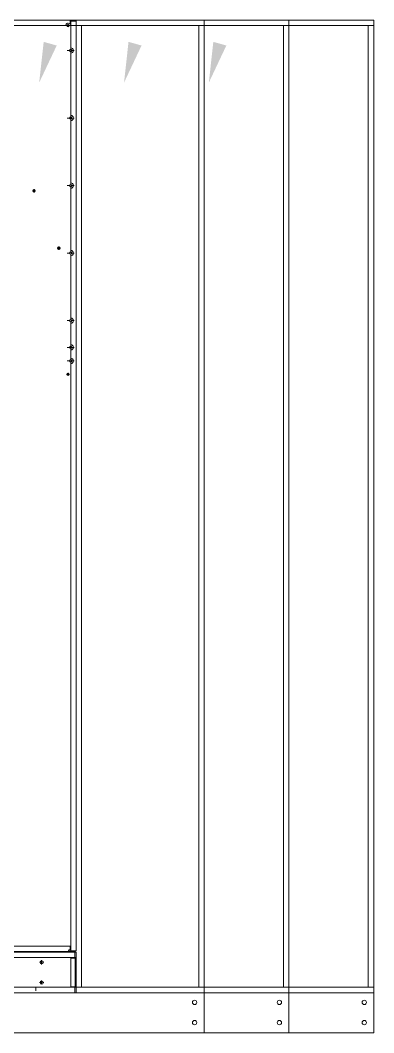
# Model space of a CAD drawing. Header units: millimetres. Extents: x -662849 to 32847, y -140377 to 24217.
# Drawn here: x -648528 to -647222, y -134650 to -130901 of the extents above; entities that cross this region are included whole.
import ezdxf

# ---------------------------------------------------------------- set-up
doc = ezdxf.new("R2010")
doc.units = ezdxf.units.MM
doc.linetypes.add('DASHDOT', pattern=[18.5, 12, -3, 0.5, -3])
doc.layers.add('냉각탑_dim', color=1, linetype='Continuous')

# ---------------------------------------------------------------- blocks, each defined once
blk = doc.blocks.new('1')
at = {"color": 7, "lineweight": 20}
for p, q in [((17371.6, 13502.4), (18123.6, 13502.4)), ((18125.6, 13498.9), (18125.6, 13400.4)), ((18145.6, 13498.9), (18145.6, 10057.9)), ((17875.6, 13482.4), (18106.6, 13482.4)), ((18165.6, 13482.4), (18165.6, 9922.4)), ((18125.6, 13380.4), (18125.6, 13150.4)), ((18125.6, 13130.4), (18125.6, 12900.4)), ((18125.6, 12880.4), (18125.6, 12650.4)), ((18125.6, 12630.4), (18125.6, 12400.4)), ((18125.6, 12380.4), (18125.6, 12301.4)), ((18125.6, 12281.4), (18125.6, 12251.4)), ((18125.6, 12231.4), (18125.6, 10057.9)), ((18140.9, 10052.4), (15752.3, 10052.4)), ((18105.6, 10054), (16955.6, 10054)), ((17371.6, 10074.4), (18123.6, 10074.4)), ((18116.6, 10054.4), (17880.6, 10054.4)), ((15747.6, 10032.4), (18145.6, 10032.4)), ((15752.3, 10032.4), (18140.9, 10032.4)), ((18125.6, 10030.4), (18125.6, 9924.4)), ((18142.4, 9924.4), (18142.4, 10030.4)), ((18145.6, 10030.4), (18145.6, 9924.4)), ((18145.6, 9924.4), (18145.6, 10030.4)), ((18145.6, 9902.4), (15747.6, 9902.4)), ((18140.9, 9922.4), (15752.3, 9922.4)), ((15752.3, 9902.4), (18140.9, 9902.4)), ((18145.6, 9922.4), (17996.6, 9922.4))]:
    blk.add_line(p, q, dxfattribs=at)
at = {"color": 7, "lineweight": 20, "ltscale": 0.4625}
for p, q in [((18123.6, 13502.4), (18142.1, 13502.4)), ((18142.1, 13500.4), (18123.6, 13500.4))]:
    blk.add_line(p, q, dxfattribs=at)
at = {"color": 7, "lineweight": 20, "ltscale": 0.0875}
for p, q in [((18123.6, 13502.4), (18123.6, 13498.9)), ((18145.6, 13498.9), (18142.1, 13498.9)), ((18145.6, 10057.9), (18142.1, 10057.9))]:
    blk.add_line(p, q, dxfattribs=at)
at = {"color": 7, "lineweight": 20, "ltscale": 0.309422}
blk.add_line((18123.6, 13486.5), (18123.6, 13498.9), dxfattribs=at)
at = {"color": 7, "lineweight": 20, "ltscale": 0.4125}
for p, q in [((18125.6, 13498.9), (18142.1, 13498.9)), ((18142.1, 10057.9), (18125.6, 10057.9))]:
    blk.add_line(p, q, dxfattribs=at)
at = {"color": 7, "lineweight": 20, "ltscale": 0.05}
for p, q in [((18142.1, 13502.4), (18142.1, 13500.4)), ((18130.6, 10054.4), (18130.6, 10056.4)), ((18142.1, 10054.4), (18142.1, 10056.4)), ((18142.4, 10032.4), (18142.4, 10030.4)), ((18145.6, 10030.4), (18145.6, 10032.4)), ((18142.4, 9924.4), (18142.4, 9922.4)), ((18145.6, 9922.4), (18145.6, 9924.4))]:
    blk.add_line(p, q, dxfattribs=at)
at = {"lineweight": 20}
for p, q in [((18142.1, 13502.4), (19245.6, 13502.4)), ((18145.6, 13498.9), (18145.6, 13502.4)), ((19245.6, 13502.4), (19245.6, 9902.4)), ((18145.6, 13482.4), (19245.6, 13482.4)), ((19225.6, 13482.4), (19225.6, 9922.4)), ((18145.6, 9902.4), (13245.6, 9902.4)), ((19245.6, 9922.4), (18145.6, 9922.4)), ((19245.6, 9902.4), (18145.6, 9902.4)), ((11045.6, 9754), (19245.6, 9754))]:
    blk.add_line(p, q, dxfattribs=at)
at = {"color": 7, "lineweight": 20, "ltscale": 0.0375}
for p, q in [((18142.1, 13500.4), (18142.1, 13498.9)), ((18142.1, 10056.4), (18142.1, 10057.9)), ((18142.4, 10030.4), (18140.9, 10030.4))]:
    blk.add_line(p, q, dxfattribs=at)
at = {"color": 7, "linetype": 'DASHDOT', "lineweight": 20, "ltscale": 0.292499}
for p, q in [((18121.4, 13482.4), (18109.7, 13482.4)), ((17995.9, 12870.9), (17984.2, 12870.9)), ((18087.4, 12658.7), (18075.7, 12658.7)), ((18081.5, 12664.6), (18081.5, 12652.9)), ((18121.4, 12191.4), (18109.7, 12191.4))]:
    blk.add_line(p, q, dxfattribs=at)
at = {"color": 7, "linetype": 'DASHDOT', "lineweight": 20, "ltscale": 0.292505}
for p, q in [((18115.6, 13488.2), (18115.6, 13476.5)), ((17990.1, 12876.7), (17990.1, 12865)), ((18115.6, 12197.2), (18115.6, 12185.5))]:
    blk.add_line(p, q, dxfattribs=at)
at = {"color": 7, "linetype": 'DASHDOT', "lineweight": 20}
for p, q in [((18138.6, 13390.4), (18112.6, 13390.4)), ((18125.6, 13403.4), (18125.6, 13377.4)), ((18138.6, 13140.4), (18112.6, 13140.4)), ((18125.6, 13153.4), (18125.6, 13127.4)), ((18125.6, 12903.4), (18125.6, 12877.4)), ((18138.6, 12890.4), (18112.6, 12890.4)), ((18138.6, 12640.4), (18112.6, 12640.4)), ((18125.6, 12653.4), (18125.6, 12627.4)), ((18138.6, 12390.4), (18112.6, 12390.4)), ((18125.6, 12403.4), (18125.6, 12377.4)), ((18125.6, 12304.4), (18125.6, 12278.4)), ((18138.6, 12291.4), (18112.6, 12291.4)), ((18138.6, 12241.4), (18112.6, 12241.4)), ((18125.6, 12254.4), (18125.6, 12228.4))]:
    blk.add_line(p, q, dxfattribs=at)
at = {"color": 7, "lineweight": 20, "ltscale": 0.010005}
for p, q in [((18010.6, 10054), (18010.6, 10054.4)), ((18061.1, 10054), (18061.1, 10054.4)), ((18075.1, 10054), (18075.1, 10054.4))]:
    blk.add_line(p, q, dxfattribs=at)
at = {"color": 7, "lineweight": 20, "ltscale": 0.04}
blk.add_line((18105.6, 10052.4), (18105.6, 10054), dxfattribs=at)
at = {"color": 7, "lineweight": 20, "ltscale": 0.250004}
blk.add_line((18115.6, 10054), (18105.6, 10054), dxfattribs=at)
at = {"color": 7, "lineweight": 20, "ltscale": 0.25}
blk.add_line((18125.6, 10054), (18115.6, 10054), dxfattribs=at)
at = {"color": 7, "lineweight": 20, "ltscale": 0.175}
for p, q in [((18116.6, 10054.4), (18130.6, 10054.4)), ((18123.6, 10056.4), (18130.6, 10056.4))]:
    blk.add_line(p, q, dxfattribs=at)
at = {"color": 7, "lineweight": 20, "ltscale": 0.164795}
blk.add_line((18117, 10056.4), (18123.6, 10056.4), dxfattribs=at)
at = {"color": 7, "lineweight": 20, "ltscale": 0.319497}
blk.add_line((18123.6, 10074.4), (18123.6, 10061.6), dxfattribs=at)
at = {"color": 7, "lineweight": 20, "ltscale": 0.01}
blk.add_line((18125.6, 10054), (18125.6, 10054.4), dxfattribs=at)
at = {"color": 7, "lineweight": 20, "ltscale": 0.2875}
for p, q in [((18130.6, 10056.4), (18142.1, 10056.4)), ((18142.1, 10054.4), (18130.6, 10054.4))]:
    blk.add_line(p, q, dxfattribs=at)
at = {"color": 7, "lineweight": 20, "ltscale": 0.1175}
for p, q in [((18145.6, 10052.4), (18140.9, 10052.4)), ((18140.9, 10052.4), (18140.9, 10047.7)), ((18145.6, 9924.4), (18140.9, 9924.4)), ((18140.9, 9902.4), (18140.9, 9907.1))]:
    blk.add_line(p, q, dxfattribs=at)
at = {"color": 7, "lineweight": 20, "ltscale": 0.3825}
for p, q in [((18140.9, 10032.4), (18140.9, 10047.7)), ((18140.9, 10030.4), (18125.6, 10030.4)), ((18125.6, 9924.4), (18140.9, 9924.4)), ((18140.9, 9907.1), (18140.9, 9922.4))]:
    blk.add_line(p, q, dxfattribs=at)
at = {"color": 7, "lineweight": 20, "ltscale": 0.16}
for p, q in [((18145.6, 10052.4), (18145.6, 10046)), ((18145.6, 9908.8), (18145.6, 9902.4))]:
    blk.add_line(p, q, dxfattribs=at)
at = {"color": 7, "lineweight": 20, "ltscale": 0.39}
for p, q in [((18145.6, 10046), (18145.6, 10030.4)), ((18145.6, 9924.4), (18145.6, 9908.8))]:
    blk.add_line(p, q, dxfattribs=at)
at = {"color": 7, "lineweight": 20, "ltscale": 0.34}
for p, q in [((18145.6, 10032.4), (18145.6, 10046)), ((17996.6, 9922.4), (17996.6, 9908.8)), ((18145.6, 9908.8), (18145.6, 9922.4))]:
    blk.add_line(p, q, dxfattribs=at)
at = {"color": 7, "linetype": 'DASHDOT', "lineweight": 20, "ltscale": 0.389996}
for p, q in [((18025.9, 10014.9), (18010.3, 10014.9)), ((18025.9, 9939.9), (18010.3, 9939.9))]:
    blk.add_line(p, q, dxfattribs=at)
at = {"color": 7, "linetype": 'DASHDOT', "lineweight": 20, "ltscale": 0.39}
for p, q in [((18018.1, 10022.7), (18018.1, 10007.1)), ((18018.1, 9947.7), (18018.1, 9932.1))]:
    blk.add_line(p, q, dxfattribs=at)
at = {"color": 7, "lineweight": 20, "ltscale": 0.08}
for p, q in [((18142.4, 10030.4), (18145.6, 10030.4)), ((18145.6, 9924.4), (18142.4, 9924.4))]:
    blk.add_line(p, q, dxfattribs=at)
at = {"color": 7, "lineweight": 20, "ltscale": 0.000462809}
blk.add_line((18145.6, 10042.9), (18145.6, 10042.9), dxfattribs=at)
at = {"color": 7, "lineweight": 20, "ltscale": 0.000447819}
blk.add_line((18136.1, 9902.4), (18136, 9902.4), dxfattribs=at)
at = {"color": 7, "lineweight": 20, "ltscale": 0.00043427}
blk.add_line((18145.6, 9911.9), (18145.6, 9911.9), dxfattribs=at)
at = {"color": 0, "lineweight": 20}
blk.add_line((19245.6, 9754), (19245.6, 9902.4), dxfattribs=at)
at = {"color": 7, "lineweight": 20}
for centre, radius in [((18115.6, 13482.4), 4.5), ((18115.6, 13482.4), 3), ((18125.6, 13390.4), 4.5), ((18125.6, 13390.4), 3), ((18125.6, 13140.4), 4.5), ((18125.6, 13140.4), 3), ((18125.6, 12890.4), 4.5), ((17990.1, 12870.9), 4.5), ((17990.1, 12870.9), 3), ((18125.6, 12890.4), 3), ((18081.5, 12658.7), 4.5), ((18081.5, 12658.7), 3), ((18125.6, 12640.4), 4.5), ((18125.6, 12390.4), 4.5), ((18125.6, 12291.4), 4.5), ((18125.6, 12291.4), 3), ((18125.6, 12241.4), 4.5), ((18125.6, 12241.4), 3), ((18115.6, 12191.4), 4.5), ((18115.6, 12191.4), 3), ((18018.1, 10014.9), 6), ((18018.1, 9939.9), 6)]:
    blk.add_circle(centre, radius, dxfattribs=at)
at = {"lineweight": 20}
for centre in [(19210.6, 9866.5), (19210.6, 9791.5)]:
    blk.add_circle(centre, 8, dxfattribs=at)
at = {"color": 7, "lineweight": 20}
for centre, radius, start, end in [((18142.1, 13498.9), 3.5, 0, 90), ((18142.1, 13498.9), 1.5, 0, 90), ((18115.6, 13482.4), 9, 27.266, 180), ((18142.1, 13465.9), 3.5, 359.7619, 0), ((18142.1, 13456.9), 3.5, 0, 0.2381), ((18125.6, 13390.4), 10, 270, 90), ((18125.6, 13140.4), 10, 270, 90), ((18125.6, 12890.4), 10, 270, 90), ((18125.6, 12640.4), 10, 270, 90), ((18125.6, 12390.4), 10, 270, 90), ((18125.6, 12291.4), 10, 270, 90), ((18142.1, 12323.9), 3.5, 359.762, 0), ((18142.1, 12314.9), 3.5, 0, 0.238), ((18125.6, 12241.4), 10, 270, 90), ((18142.1, 12217.9), 3.5, 359.762, 0), ((18142.1, 12208.9), 3.5, 0, 0.2381), ((18142.1, 12173.9), 3.5, 359.7619, 0), ((18123.6, 10054.6), 7, 90, 152.0594), ((17987, 9908.8), 6.4, 269.7608, 270), ((18049.2, 9908.8), 6.4, 270, 270.229), ((18100.9, 9907.1), 4.7, 270, 270.2728)]:
    blk.add_arc(centre, radius, start, end, dxfattribs=at)
blk.add_open_spline([(18117.4, 10057.9), (18117.2, 10057.4), (18117.1, 10056.9), (18117, 10056.3), (18116.8, 10055.5), (18116.7, 10054.9), (18116.6, 10054.6), (18116.6, 10054.5), (18116.6, 10054.4), (18116.6, 10054.4), (18116.6, 10054.4), (18116.6, 10054.4)], degree=5, knots=[0, 0, 0, 0, 0, 0, 5.019575, 5.019575, 5.019575, 8.671425, 8.671425, 8.671425, 8.70839, 8.70839, 8.70839, 8.70839, 8.70839, 8.70839], dxfattribs=at)
at = {"layer": '냉각탑_dim', "lineweight": 20}
blk.add_solid([(18700.8, 13408.9), (18636, 13271.3), (18652.7, 13422.4)], dxfattribs=at)

msp = doc.modelspace()

# ---------------------------------------------------------------- block references
at = {"lineweight": 5}
for p in [(-667094.5, -144403.9), (-666780.9, -144403.9), (-666467.4, -144403.9)]:
    msp.add_blockref('1', p, dxfattribs=at)

doc.saveas('drawing.dxf')
